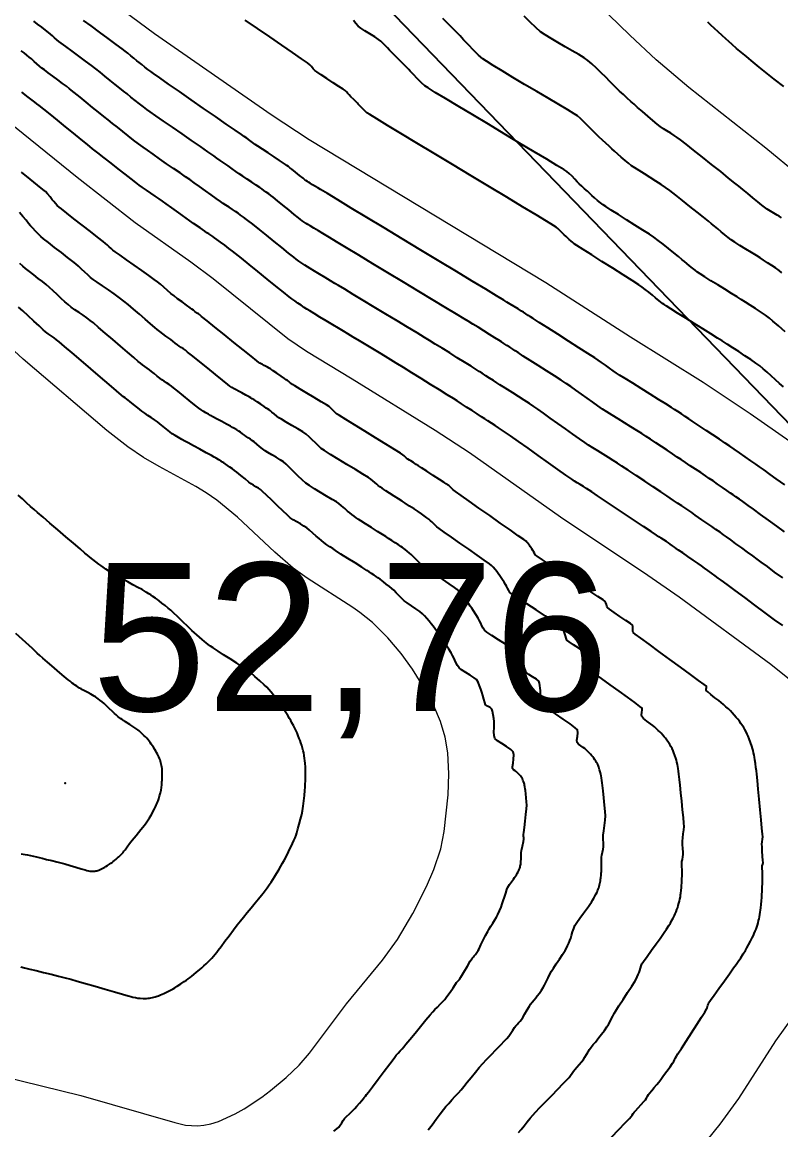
# Model space of a CAD drawing. Extents: x 27 to 849, y 0 to 853.
# Drawn here: x 626.1 to 716.7, y 395 to 527.4 of the extents above; entities that cross this region are included whole.
import ezdxf
from ezdxf.enums import TextEntityAlignment as Align

# ---------------------------------------------------------------- set-up
doc = ezdxf.new("R2010")
doc.units = 0
doc.header["$LTSCALE"] = 2
for name, color, linetype in [('Curva 1 m', 5, 'Continuous'), ('Curva Mestra', 1, 'Continuous'), ('REL_Ponto_Cotado_Altimetrico_P', 7, 'Continuous'), ('TXT - TEXTO 01', 142, 'Continuous')]:
    doc.layers.add(name, color=color, linetype=linetype)
doc.styles.add('ARIAL', font='arial.ttf')

msp = doc.modelspace()

# ---------------------------------------------------------------- linework, layer by layer
at = {"extrusion": (-0.049704, 0.050571, 0.997483), "elevation": -45.88}
msp.add_lwpolyline([(-371.68, 250.55), (-374.36, -58.63), (-849.75, -54.52), (-847.07, 254.67)], close=True, dxfattribs=at)
at = {"layer": 'Curva 1 m', "linetype": 'Continuous', "lineweight": -3}
for points, elevation in [([(717.17, 466.47), (716.23, 467.15), (715.24, 467.87), (714.29, 468.56), (713.46, 469.16), (712.84, 469.61), (712.51, 469.84), (712.17, 470.08), (711.77, 470.36), (711.36, 470.64), (711.02, 470.88), (710.72, 471.09), (710.28, 471.4), (709.74, 471.78), (709.17, 472.18), (708.63, 472.55), (708.18, 472.86), (707.73, 473.16), (707.17, 473.54), (706.55, 473.95), (705.91, 474.37), (705.32, 474.76), (704.81, 475.1), (704.35, 475.4), (703.78, 475.79), (703.14, 476.22), (702.46, 476.67), (701.79, 477.12), (701.17, 477.53), (700.63, 477.88), (700.13, 478.2), (699.51, 478.59), (698.8, 479.03), (698.05, 479.49), (697.29, 479.96), (696.57, 480.4), (695.94, 480.8), (695.42, 481.14), (694.87, 481.52), (694.25, 481.95), (693.58, 482.43), (692.9, 482.92), (692.24, 483.39), (691.62, 483.83), (691.07, 484.21), (690.48, 484.59), (689.68, 485.11), (688.74, 485.71), (687.75, 486.34), (686.79, 486.95), (685.96, 487.48), (685.33, 487.88), (684.99, 488.1), (684.69, 488.29), (684.34, 488.52), (683.98, 488.75), (683.64, 488.98), (683.34, 489.17), (683.04, 489.36), (682.55, 489.67), (681.93, 490.05), (681.24, 490.48), (680.55, 490.91), (679.91, 491.3), (679.38, 491.63), (678.89, 491.92), (677.98, 492.47), (676.72, 493.23), (675.19, 494.16), (673.48, 495.19), (671.65, 496.3), (669.79, 497.42), (667.98, 498.51), (666.3, 499.53), (664.82, 500.42), (663.63, 501.14), (662.8, 501.64), (662.42, 501.87), (661.99, 502.13), (661.47, 502.44), (660.94, 502.76), (660.5, 503.02), (660.23, 503.19), (660.03, 503.32), (659.78, 503.49), (659.55, 503.65), (659.34, 503.8), (659.09, 504), (658.59, 504.4), (657.93, 504.93), (657.23, 505.49), (656.57, 506.03), (656.06, 506.44), (655.78, 506.66), (655.54, 506.84), (655.25, 507.06), (654.96, 507.27), (654.71, 507.45), (654.46, 507.62), (654.04, 507.9), (653.52, 508.24), (652.96, 508.61), (652.44, 508.96), (652.01, 509.25), (651.61, 509.52), (651.16, 509.85), (650.68, 510.19), (650.2, 510.53), (649.75, 510.86), (649.35, 511.14), (648.97, 511.41), (648.28, 511.88), (647.37, 512.51), (646.31, 513.24), (645.18, 514.02), (644.05, 514.81), (642.98, 515.54), (642.07, 516.18), (641.38, 516.67), (640.98, 516.95), (640.56, 517.27), (640.08, 517.63), (639.58, 518.03), (639.08, 518.42), (638.61, 518.8), (638.2, 519.12), (637.76, 519.48), (637.21, 519.92), (636.6, 520.42), (635.97, 520.93), (635.38, 521.41), (634.87, 521.81), (634.36, 522.2), (633.66, 522.72), (632.85, 523.32), (632.04, 523.91), (631.31, 524.45), (630.75, 524.86), (630.47, 525.07), (630.23, 525.27), (629.96, 525.51), (629.69, 525.74), (629.46, 525.94), (629.23, 526.12), (628.86, 526.41), (628.41, 526.77), (627.93, 527.15), (627.47, 527.51)], 42), ([(717.2, 472.08), (716.18, 472.82), (715.46, 473.34), (715.15, 473.56), (714.92, 473.73), (714.64, 473.92), (714.41, 474.08), (714.19, 474.23), (713.75, 474.54), (713.15, 474.96), (712.48, 475.43), (711.78, 475.92), (711.14, 476.36), (710.63, 476.72), (710.09, 477.08), (709.39, 477.55), (708.6, 478.07), (707.81, 478.59), (707.08, 479.07), (706.5, 479.46), (706.13, 479.71), (705.75, 479.96), (705.31, 480.25), (704.85, 480.56), (704.42, 480.85), (704.04, 481.1), (703.67, 481.33), (703, 481.75), (702.12, 482.3), (701.1, 482.93), (700.04, 483.59), (699.03, 484.22), (698.14, 484.78), (697.46, 485.2), (697.09, 485.44), (696.69, 485.71), (696.24, 486.04), (695.76, 486.38), (695.31, 486.7), (694.91, 486.98), (694.49, 487.25), (693.68, 487.77), (692.6, 488.47), (691.36, 489.26), (690.08, 490.07), (688.87, 490.84), (687.85, 491.5), (687.12, 491.96), (686.81, 492.16), (686.54, 492.33), (686.25, 492.53), (685.98, 492.7), (685.74, 492.85), (685.34, 493.1), (684.86, 493.4), (684.39, 493.69), (684, 493.93), (683.62, 494.16), (682.76, 494.68), (681.47, 495.46), (679.85, 496.43), (677.97, 497.57), (675.9, 498.82), (673.72, 500.14), (671.5, 501.48), (669.32, 502.79), (667.26, 504.04), (665.4, 505.16), (663.8, 506.13), (662.55, 506.88), (661.72, 507.38), (661.39, 507.58), (661.11, 507.75), (660.78, 507.95), (660.48, 508.13), (660.3, 508.24), (660.16, 508.34), (659.99, 508.45), (659.85, 508.55), (659.64, 508.72), (659.22, 509.06), (658.73, 509.45), (658.3, 509.8), (658.07, 509.98), (657.91, 510.11), (657.71, 510.25), (657.54, 510.37), (657.31, 510.53), (656.82, 510.85), (656.17, 511.28), (655.46, 511.76), (654.78, 512.21), (654.24, 512.57), (653.93, 512.77), (653.62, 512.99), (653.27, 513.24), (652.91, 513.5), (652.6, 513.72), (652.27, 513.95), (651.53, 514.46), (650.47, 515.2), (649.19, 516.09), (647.76, 517.07), (646.29, 518.09), (644.87, 519.08), (643.58, 519.98), (642.52, 520.71), (641.77, 521.23), (641.44, 521.47), (641.11, 521.72), (640.74, 522.01), (640.37, 522.3), (640.05, 522.56), (639.78, 522.77), (639.43, 523.05), (639.06, 523.36), (638.7, 523.65), (638.38, 523.9), (638.01, 524.18), (637.3, 524.71), (636.36, 525.4), (635.33, 526.16), (634.31, 526.92), (633.42, 527.57)], 41), ([(717.03, 483.78), (716.57, 484.19), (716.08, 484.64), (715.58, 485.1), (715.09, 485.54), (714.63, 485.95), (714.21, 486.29), (713.74, 486.64), (713.14, 487.05), (712.44, 487.51), (711.71, 488), (710.98, 488.47), (710.3, 488.9), (709.71, 489.28), (709.16, 489.63), (708.37, 490.12), (707.42, 490.72), (706.39, 491.36), (705.36, 492), (704.4, 492.6), (703.59, 493.1), (703.02, 493.46), (702.77, 493.62), (702.58, 493.76), (702.38, 493.93), (702.17, 494.11), (701.99, 494.25), (701.77, 494.44), (701.4, 494.73), (700.96, 495.09), (700.52, 495.43), (700.16, 495.71), (699.75, 495.97), (698.96, 496.49), (697.88, 497.18), (696.64, 497.96), (695.36, 498.78), (694.14, 499.56), (693.11, 500.21), (692.37, 500.68), (692.05, 500.89), (691.86, 501.04), (691.64, 501.23), (691.43, 501.42), (691.27, 501.56), (691.07, 501.74), (690.84, 501.96), (690.64, 502.14), (690.48, 502.3), (690.28, 502.5), (690.08, 502.71), (689.89, 502.87), (689.57, 503.08), (688.74, 503.58), (687.48, 504.34), (685.87, 505.31), (683.99, 506.44), (681.92, 507.69), (679.73, 509.01), (677.49, 510.35), (675.3, 511.68), (673.22, 512.93), (671.33, 514.06), (669.72, 515.04), (668.45, 515.81), (667.62, 516.32), (667.28, 516.53), (667.01, 516.78), (666.7, 517.1), (666.44, 517.38), (666.31, 517.51), (666.24, 517.59), (666.16, 517.68), (666.01, 517.82), (665.69, 518.13), (665.36, 518.46), (665.16, 518.67), (665, 518.84), (664.82, 519.04), (664.66, 519.2), (664.42, 519.36), (663.91, 519.7), (663.23, 520.14), (662.5, 520.62), (661.82, 521.07), (661.3, 521.42), (661.05, 521.59), (660.86, 521.81), (660.65, 522.07), (660.46, 522.29), (660.17, 522.5), (659.44, 523), (658.39, 523.73), (657.1, 524.62), (655.66, 525.61), (654.18, 526.63), (652.73, 527.63)], 39), ([(717.25, 490.35), (716.44, 491.08), (715.78, 491.65), (715.36, 492), (714.88, 492.35), (714.31, 492.74), (713.69, 493.15), (713.07, 493.55), (712.49, 493.92), (711.99, 494.24), (711.52, 494.54), (710.85, 494.95), (710.05, 495.45), (709.2, 495.97), (708.38, 496.48), (707.64, 496.94), (707.09, 497.29), (706.78, 497.5), (706.49, 497.72), (706.16, 497.98), (705.83, 498.26), (705.51, 498.54), (705.23, 498.77), (704.95, 498.99), (704.49, 499.36), (703.93, 499.82), (703.3, 500.33), (702.66, 500.83), (702.06, 501.3), (701.56, 501.67), (701.02, 502.03), (700.24, 502.53), (699.3, 503.13), (698.3, 503.76), (697.33, 504.37), (696.47, 504.91), (695.82, 505.33), (695.48, 505.56), (695.18, 505.79), (694.83, 506.08), (694.48, 506.39), (694.16, 506.67), (693.91, 506.89), (693.62, 507.16), (693.28, 507.47), (692.94, 507.79), (692.65, 508.06), (692.41, 508.3), (692.11, 508.61), (691.78, 508.95), (691.45, 509.27), (691.15, 509.52), (690.79, 509.75), (689.96, 510.26), (688.75, 510.99), (687.24, 511.89), (685.52, 512.93), (683.67, 514.03), (681.78, 515.17), (679.92, 516.28), (678.19, 517.32), (676.67, 518.24), (675.44, 518.98), (674.59, 519.51), (674.2, 519.76), (673.78, 520.13), (673.29, 520.62), (672.82, 521.13), (672.44, 521.53), (672.27, 521.73), (672.16, 521.83), (672.05, 521.95), (671.95, 522.05), (671.73, 522.27), (671.28, 522.71), (670.74, 523.25), (670.25, 523.74), (669.95, 524.04), (669.72, 524.29), (669.46, 524.58), (669.19, 524.86), (668.95, 525.09), (668.67, 525.29), (668.2, 525.6), (667.62, 525.97), (667.04, 526.34), (666.55, 526.67), (666.24, 526.89), (665.96, 527.2), (665.65, 527.58)], 38), ([(716.85, 497.42), (716.51, 497.71), (716.11, 498), (715.64, 498.31), (715.15, 498.63), (714.67, 498.94), (714.26, 499.2), (713.83, 499.47), (713.23, 499.84), (712.54, 500.26), (711.84, 500.69), (711.22, 501.08), (710.78, 501.37), (710.43, 501.64), (710.03, 501.96), (709.61, 502.31), (709.2, 502.66), (708.8, 502.99), (708.46, 503.28), (708.09, 503.58), (707.48, 504.06), (706.72, 504.68), (705.87, 505.36), (704.99, 506.06), (704.17, 506.71), (703.47, 507.25), (702.96, 507.63), (702.44, 507.98), (701.81, 508.38), (701.13, 508.81), (700.45, 509.23), (699.81, 509.63), (699.28, 509.96), (698.9, 510.22), (698.54, 510.51), (698.11, 510.86), (697.67, 511.24), (697.24, 511.61), (696.86, 511.95), (696.55, 512.23), (696.21, 512.54), (695.81, 512.9), (695.4, 513.29), (695, 513.65), (694.67, 513.97), (694.37, 514.26), (694.01, 514.64), (693.6, 515.06), (693.18, 515.48), (692.78, 515.86), (692.42, 516.17), (692.02, 516.43), (691.26, 516.89), (690.21, 517.52), (688.94, 518.27), (687.56, 519.09), (686.12, 519.94), (684.72, 520.77), (683.44, 521.54), (682.36, 522.19), (681.55, 522.7), (681.11, 523), (680.61, 523.44), (680.01, 524.03), (679.39, 524.67), (678.83, 525.27), (678.42, 525.73), (678.22, 525.94), (678.06, 526.1), (677.89, 526.27), (677.74, 526.43), (677.5, 526.67), (676.99, 527.17), (676.34, 527.82)], 37), ([(716.79, 504), (716.53, 504.17), (716.27, 504.32), (715.91, 504.54), (715.51, 504.79), (715.11, 505.03), (714.79, 505.25), (714.47, 505.5), (713.98, 505.9), (713.39, 506.39), (712.77, 506.9), (712.18, 507.39), (711.69, 507.79), (711.24, 508.15), (710.49, 508.75), (709.54, 509.51), (708.46, 510.36), (707.36, 511.24), (706.31, 512.07), (705.4, 512.79), (704.72, 513.32), (704.36, 513.59), (703.99, 513.83), (703.57, 514.1), (703.11, 514.37), (702.69, 514.64), (702.33, 514.89), (701.97, 515.18), (701.44, 515.61), (700.82, 516.14), (700.19, 516.68), (699.62, 517.18), (699.19, 517.56), (698.81, 517.9), (698.38, 518.29), (697.93, 518.72), (697.47, 519.14), (697.05, 519.54), (696.68, 519.89), (696.29, 520.28), (695.8, 520.78), (695.26, 521.33), (694.7, 521.89), (694.16, 522.41), (693.68, 522.81), (693.23, 523.12), (692.59, 523.51), (691.81, 523.95), (690.95, 524.44), (690.09, 524.93), (689.27, 525.41), (688.56, 525.85), (688.03, 526.23), (687.46, 526.72), (686.79, 527.37), (686.08, 528.1)], 36), ([(717.07, 519.67), (715.94, 520.57), (714.93, 521.37), (714.13, 522), (713.66, 522.38), (713.18, 522.78), (712.62, 523.25), (712.03, 523.75), (711.45, 524.24), (710.93, 524.69), (710.52, 525.05), (710.14, 525.39), (709.71, 525.78), (709.26, 526.21), (708.8, 526.63), (708.38, 527.03), (708.01, 527.38)], 34), ([(716.95, 460.96), (715.99, 461.66), (715.12, 462.31), (714.39, 462.84), (713.9, 463.2), (713.37, 463.59), (712.74, 464.05), (712.05, 464.55), (711.37, 465.04), (710.74, 465.5), (710.23, 465.87), (709.87, 466.12), (709.46, 466.41), (708.97, 466.75), (708.47, 467.1), (708, 467.42), (707.63, 467.68), (707.29, 467.92), (706.89, 468.19), (706.48, 468.48), (706.08, 468.76), (705.74, 469), (705.37, 469.25), (704.9, 469.56), (704.39, 469.89), (703.91, 470.22), (703.49, 470.49), (703.09, 470.76), (702.39, 471.23), (701.49, 471.83), (700.48, 472.51), (699.45, 473.19), (698.5, 473.82), (697.73, 474.33), (697.22, 474.67), (696.71, 474.99), (696.12, 475.36), (695.48, 475.75), (694.85, 476.14), (694.26, 476.51), (693.75, 476.84), (693.32, 477.13), (692.68, 477.58), (691.89, 478.14), (691, 478.77), (690.08, 479.43), (689.18, 480.06), (688.37, 480.64), (687.69, 481.11), (687.22, 481.44), (686.69, 481.79), (686.07, 482.19), (685.39, 482.63), (684.7, 483.06), (684.07, 483.46), (683.54, 483.79), (683.17, 484.03), (682.8, 484.27), (682.38, 484.55), (681.93, 484.84), (681.48, 485.13), (681.06, 485.41), (680.7, 485.64), (680.31, 485.88), (679.71, 486.26), (678.94, 486.74), (678.07, 487.28), (677.16, 487.84), (676.26, 488.4), (675.43, 488.91), (674.75, 489.33), (674.15, 489.69), (673.26, 490.23), (672.14, 490.91), (670.87, 491.67), (669.52, 492.49), (668.15, 493.32), (666.83, 494.11), (665.63, 494.84), (664.62, 495.45), (663.87, 495.9), (663.45, 496.15), (662.92, 496.47), (662.29, 496.85), (661.62, 497.25), (660.99, 497.63), (660.48, 497.94), (660.17, 498.13), (659.86, 498.34), (659.49, 498.58), (659.14, 498.83), (658.83, 499.05), (658.52, 499.29), (657.91, 499.78), (657.1, 500.43), (656.19, 501.17), (655.28, 501.9), (654.46, 502.57), (653.83, 503.07), (653.49, 503.34), (653.21, 503.56), (652.87, 503.81), (652.52, 504.07), (652.18, 504.32), (651.89, 504.53), (651.58, 504.74), (651.2, 504.99), (650.8, 505.25), (650.41, 505.5), (650.08, 505.72), (649.77, 505.95), (649.27, 506.3), (648.65, 506.74), (647.97, 507.23), (647.27, 507.72), (646.63, 508.18), (646.1, 508.56), (645.6, 508.9), (644.94, 509.36), (644.16, 509.89), (643.33, 510.46), (642.5, 511.04), (641.72, 511.58), (641.04, 512.06), (640.52, 512.43), (639.99, 512.83), (639.39, 513.29), (638.75, 513.79), (638.1, 514.3), (637.46, 514.81), (636.87, 515.28), (636.35, 515.69), (635.85, 516.09), (635.22, 516.6), (634.49, 517.19), (633.73, 517.81), (632.99, 518.41), (632.31, 518.96), (631.75, 519.41), (631.36, 519.72), (630.91, 520.06), (630.35, 520.47), (629.76, 520.9), (629.2, 521.31), (628.73, 521.66), (628.43, 521.89), (628.15, 522.12), (627.83, 522.4), (627.5, 522.69), (627.19, 522.97), (626.91, 523.2), (626.63, 523.43), (626.3, 523.69), (625.95, 523.96)], 43), ([(716.95, 455.27), (715.99, 455.97), (714.86, 456.81), (713.64, 457.71), (712.41, 458.61), (711.28, 459.45), (710.31, 460.16), (709.61, 460.68), (709.25, 460.94), (708.88, 461.21), (708.46, 461.52), (708.02, 461.84), (707.6, 462.14), (707.23, 462.4), (706.84, 462.68), (706.27, 463.07), (705.63, 463.52), (705.01, 463.95), (704.51, 464.29), (704.24, 464.48), (704.02, 464.63), (703.77, 464.81), (703.52, 464.98), (703.3, 465.14), (703.06, 465.3), (702.75, 465.5), (702.44, 465.71), (702.17, 465.88), (701.88, 466.08), (701.23, 466.51), (700.32, 467.12), (699.23, 467.84), (698.05, 468.63), (696.87, 469.42), (695.77, 470.15), (694.83, 470.78), (694.15, 471.23), (693.82, 471.45), (693.5, 471.65), (693.14, 471.87), (692.75, 472.11), (692.39, 472.33), (692.08, 472.54), (691.74, 472.77), (691.05, 473.26), (690.1, 473.93), (688.97, 474.72), (687.75, 475.58), (686.54, 476.45), (685.4, 477.25), (684.44, 477.93), (683.73, 478.42), (683.37, 478.67), (683.01, 478.91), (682.58, 479.18), (682.14, 479.47), (681.71, 479.74), (681.35, 479.97), (680.98, 480.21), (680.45, 480.55), (679.83, 480.96), (679.18, 481.38), (678.57, 481.78), (678.05, 482.11), (677.6, 482.4), (676.87, 482.85), (675.94, 483.43), (674.88, 484.09), (673.76, 484.78), (672.65, 485.47), (671.63, 486.1), (670.76, 486.63), (670.12, 487.02), (669.5, 487.41), (668.77, 487.85), (667.98, 488.32), (667.17, 488.81), (666.38, 489.29), (665.64, 489.74), (664.99, 490.13), (664.47, 490.44), (663.89, 490.79), (663.18, 491.21), (662.42, 491.67), (661.66, 492.13), (660.98, 492.54), (660.44, 492.87), (660.1, 493.08), (659.78, 493.29), (659.4, 493.54), (659.01, 493.81), (658.64, 494.07), (658.32, 494.3), (657.98, 494.57), (657.3, 495.11), (656.4, 495.84), (655.35, 496.68), (654.25, 497.57), (653.2, 498.42), (652.28, 499.16), (651.58, 499.72), (651.2, 500.02), (650.79, 500.33), (650.28, 500.71), (649.76, 501.1), (649.32, 501.41), (649.06, 501.6), (648.85, 501.74), (648.61, 501.9), (648.37, 502.06), (648.16, 502.2), (647.89, 502.39), (647.33, 502.79), (646.57, 503.33), (645.69, 503.95), (644.79, 504.59), (643.96, 505.19), (643.28, 505.67), (642.85, 505.97), (642.44, 506.26), (641.96, 506.59), (641.45, 506.94), (640.94, 507.29), (640.47, 507.62), (640.06, 507.91), (639.67, 508.21), (639.09, 508.65), (638.37, 509.21), (637.56, 509.85), (636.71, 510.51), (635.89, 511.16), (635.13, 511.75), (634.5, 512.25), (633.9, 512.74), (633.12, 513.37), (632.21, 514.1), (631.25, 514.88), (630.3, 515.65), (629.42, 516.36), (628.68, 516.96), (628.13, 517.4), (627.85, 517.63), (627.59, 517.82), (627.28, 518.05), (626.95, 518.28), (626.65, 518.51), (626.38, 518.71), (626.05, 519)], 44), ([(696.48, 394.14), (697.36, 395.05), (698.11, 395.83), (698.63, 396.38), (698.85, 396.61), (698.97, 396.76), (699.09, 396.95), (699.21, 397.11), (699.38, 397.3), (699.69, 397.65), (700.05, 398.05), (700.37, 398.4), (700.54, 398.61), (700.66, 398.8), (700.79, 399.03), (700.91, 399.22), (701.05, 399.4), (701.3, 399.7), (701.6, 400.06), (701.9, 400.42), (702.14, 400.71), (702.37, 401.03), (702.72, 401.5), (703.11, 402.04), (703.49, 402.56), (703.78, 402.97), (703.93, 403.18), (704.04, 403.38), (704.15, 403.62), (704.26, 403.83), (704.44, 404.11), (704.85, 404.75), (705.41, 405.62), (706.05, 406.61), (706.68, 407.59), (707.24, 408.46), (707.64, 409.08), (707.8, 409.34), (707.86, 409.46), (707.92, 409.61), (707.97, 409.74), (708.02, 409.89), (708.08, 410.08), (708.14, 410.24), (708.32, 410.5), (708.75, 411.1), (709.33, 411.91), (709.98, 412.81), (710.59, 413.66), (711.09, 414.36), (711.38, 414.77), (711.63, 415.14), (711.93, 415.58), (712.23, 416.04), (712.49, 416.45), (712.68, 416.75), (712.88, 417.11), (713.11, 417.54), (713.32, 417.95), (713.46, 418.24), (713.56, 418.47), (713.66, 418.74), (713.77, 419.01), (713.85, 419.24), (713.92, 419.47), (714, 419.74), (714.07, 420.01), (714.13, 420.24), (714.17, 420.47), (714.22, 420.74), (714.27, 421.01), (714.31, 421.25), (714.34, 421.54), (714.38, 421.95), (714.42, 422.39), (714.45, 422.76), (714.47, 423.08), (714.49, 423.52), (714.51, 424), (714.53, 424.45), (714.54, 424.81), (714.53, 425.26), (714.52, 425.81), (714.51, 426.3), (714.51, 426.56), (714.56, 426.76), (714.6, 426.97), (714.58, 427.21), (714.55, 427.71), (714.51, 428.3), (714.48, 428.83), (714.47, 429.13), (714.49, 429.41), (714.54, 429.73), (714.56, 430.01), (714.54, 430.33), (714.47, 431.05), (714.38, 432.06), (714.26, 433.25), (714.14, 434.51), (714.03, 435.71), (713.92, 436.76), (713.85, 437.52), (713.81, 437.9), (713.76, 438.31), (713.69, 438.79), (713.63, 439.24), (713.58, 439.55), (713.53, 439.79), (713.47, 440.06), (713.41, 440.33), (713.35, 440.56), (713.25, 440.87), (713.1, 441.31), (712.94, 441.75), (712.82, 442.07), (712.71, 442.3), (712.57, 442.57), (712.43, 442.84), (712.3, 443.07), (712.15, 443.3), (711.96, 443.57), (711.77, 443.84), (711.6, 444.07), (711.41, 444.3), (711.17, 444.57), (710.91, 444.84), (710.7, 445.07), (710.46, 445.3), (710.17, 445.57), (709.87, 445.84), (709.61, 446.07), (709.32, 446.3), (708.86, 446.65), (708.38, 447.03), (707.99, 447.34), (707.81, 447.51), (707.81, 447.66), (707.84, 447.85), (707.83, 448.01), (707.58, 448.21), (706.91, 448.71), (705.93, 449.43), (704.75, 450.29), (703.46, 451.23), (702.17, 452.17), (700.99, 453.04), (700.01, 453.76), (699.34, 454.26), (699.09, 454.46), (699.06, 454.61), (699.06, 454.81), (699.06, 454.96), (699.04, 455.16), (699, 455.33), (698.76, 455.51), (698.21, 455.89), (697.5, 456.37), (696.8, 456.85), (696.24, 457.23), (696.01, 457.41), (695.94, 457.59), (695.89, 457.78), (695.83, 457.98), (695.74, 458.16), (695.49, 458.33), (694.85, 458.76), (693.92, 459.38), (692.79, 460.13), (691.56, 460.94), (690.33, 461.75), (689.2, 462.5), (688.27, 463.12), (687.63, 463.55), (687.38, 463.72), (687.28, 463.91), (687.18, 464.1), (687.09, 464.25), (686.97, 464.45), (686.87, 464.6), (686.79, 464.72), (686.69, 464.86), (686.6, 464.97), (686.5, 465.1), (686.39, 465.23), (686.29, 465.35), (686.02, 465.54), (685.35, 466.01), (684.38, 466.7), (683.21, 467.52), (681.94, 468.42), (680.66, 469.31), (679.49, 470.14), (678.52, 470.82), (677.85, 471.29), (677.58, 471.49), (677.45, 471.61), (677.31, 471.75), (677.2, 471.85), (677.04, 471.99), (676.91, 472.09), (676.82, 472.15), (676.74, 472.21), (676.51, 472.36), (675.94, 472.73), (675.19, 473.22), (674.42, 473.72), (673.79, 474.13), (673.45, 474.35), (673.16, 474.53), (672.82, 474.75), (672.52, 474.94), (672.35, 475.05), (672.18, 475.17), (672.02, 475.29), (671.89, 475.4), (671.73, 475.55), (671.58, 475.67), (671.28, 475.86), (670.56, 476.3), (669.53, 476.94), (668.31, 477.69), (667.02, 478.48), (665.79, 479.24), (664.74, 479.89), (663.99, 480.37), (663.65, 480.58), (663.44, 480.77), (663.21, 481), (662.97, 481.24), (662.76, 481.43), (662.45, 481.63), (661.81, 482.02), (660.98, 482.52), (660.09, 483.05), (659.28, 483.53), (658.67, 483.9), (658.39, 484.06), (658.22, 484.2), (658.02, 484.37), (657.89, 484.47), (657.77, 484.56), (657.64, 484.64), (657.44, 484.78), (657.01, 485.08), (656.5, 485.43), (656.07, 485.72), (655.86, 485.86), (655.74, 485.94), (655.61, 486.01), (655.38, 486.14), (655, 486.35), (654.74, 486.49), (654.62, 486.56), (654.48, 486.63), (654.36, 486.71), (654.1, 486.92), (653.44, 487.45), (652.5, 488.2), (651.39, 489.1), (650.22, 490.04), (649.11, 490.93), (648.17, 491.68), (647.51, 492.22), (647.25, 492.43), (647.13, 492.51), (646.99, 492.6), (646.87, 492.68), (646.73, 492.79), (646.54, 492.94), (646.37, 493.07), (646.15, 493.24), (645.72, 493.55), (645.18, 493.94), (644.65, 494.33), (644.23, 494.66), (643.86, 494.96), (643.45, 495.32), (643.01, 495.7), (642.59, 496.06), (642.23, 496.36), (641.85, 496.64), (641.2, 497.11), (640.37, 497.69), (639.46, 498.34), (638.56, 498.97), (637.77, 499.52), (637.19, 499.94), (636.92, 500.14), (636.71, 500.32), (636.48, 500.54), (636.25, 500.76), (636.04, 500.94), (635.74, 501.18), (635.1, 501.68), (634.23, 502.36), (633.24, 503.13), (632.26, 503.89), (631.4, 504.56), (630.77, 505.06), (630.49, 505.28), (630.28, 505.48), (630.06, 505.72), (629.86, 505.93), (629.68, 506.16), (629.41, 506.49), (629.12, 506.84), (628.86, 507.13), (628.56, 507.38), (627.92, 507.91), (627.03, 508.62), (626, 509.45)], 46), ([(685.38, 394.69), (685.69, 395.06), (686.05, 395.5), (686.42, 395.96), (686.78, 396.4), (687.1, 396.77), (687.41, 397.11), (687.95, 397.67), (688.62, 398.36), (689.36, 399.13), (690.09, 399.88), (690.73, 400.54), (691.2, 401.03), (691.42, 401.27), (691.59, 401.5), (691.78, 401.77), (691.97, 402.04), (692.14, 402.27), (692.35, 402.51), (692.63, 402.82), (692.91, 403.13), (693.14, 403.4), (693.32, 403.68), (693.51, 404.01), (693.7, 404.35), (693.87, 404.63), (694.07, 404.89), (694.32, 405.19), (694.58, 405.49), (694.79, 405.75), (695, 406.03), (695.31, 406.44), (695.64, 406.89), (695.94, 407.31), (696.14, 407.6), (696.3, 407.89), (696.47, 408.24), (696.64, 408.6), (696.8, 408.9), (697, 409.22), (697.39, 409.83), (697.89, 410.6), (698.42, 411.42), (698.91, 412.18), (699.28, 412.75), (699.45, 413.03), (699.57, 413.28), (699.7, 413.57), (699.8, 413.83), (699.87, 414.04), (699.95, 414.32), (700.03, 414.6), (700.13, 414.83), (700.33, 415.14), (700.75, 415.74), (701.29, 416.48), (701.84, 417.23), (702.3, 417.86), (702.56, 418.23), (702.8, 418.59), (703.08, 419.01), (703.35, 419.42), (703.53, 419.72), (703.68, 419.99), (703.85, 420.31), (704.01, 420.62), (704.12, 420.83), (704.22, 421.07), (704.32, 421.34), (704.41, 421.58), (704.48, 421.82), (704.56, 422.09), (704.62, 422.33), (704.67, 422.57), (704.72, 422.85), (704.75, 423.09), (704.78, 423.31), (704.81, 423.62), (704.84, 423.95), (704.86, 424.22), (704.88, 424.54), (704.9, 424.97), (704.92, 425.41), (704.93, 425.76), (704.92, 426.08), (704.91, 426.46), (704.9, 426.82), (704.91, 427.07), (704.96, 427.33), (705.03, 427.63), (705.07, 427.9), (705.06, 428.18), (705.02, 428.63), (704.99, 429.11), (704.97, 429.52), (705.01, 429.91), (705.07, 430.38), (705.13, 430.86), (705.16, 431.27), (705.14, 431.65), (705.08, 432.35), (704.99, 433.26), (704.89, 434.28), (704.79, 435.3), (704.7, 436.19), (704.63, 436.86), (704.6, 437.19), (704.56, 437.5), (704.51, 437.86), (704.46, 438.2), (704.42, 438.43), (704.37, 438.67), (704.31, 438.95), (704.25, 439.19), (704.18, 439.42), (704.07, 439.75), (703.95, 440.08), (703.85, 440.32), (703.74, 440.56), (703.6, 440.83), (703.46, 441.07), (703.31, 441.3), (703.11, 441.58), (702.94, 441.82), (702.79, 441.99), (702.61, 442.19), (702.43, 442.4), (702.26, 442.57), (702.09, 442.74), (701.87, 442.94), (701.64, 443.15), (701.45, 443.32), (701.16, 443.53), (700.73, 443.85), (700.32, 444.16), (700.1, 444.4), (700.08, 444.61), (700.12, 444.9), (700.16, 445.18), (700.14, 445.4), (699.89, 445.61), (699.28, 446.07), (698.42, 446.7), (697.4, 447.43), (696.33, 448.2), (695.31, 448.93), (694.44, 449.56), (693.83, 450.02), (693.58, 450.24), (693.53, 450.45), (693.52, 450.74), (693.53, 451.02), (693.53, 451.24), (693.51, 451.48), (693.47, 451.77), (693.4, 451.99), (693.14, 452.19), (692.6, 452.56), (691.97, 452.97), (691.43, 453.33), (691.16, 453.54), (691.06, 453.76), (691, 454.04), (690.93, 454.29), (690.85, 454.54), (690.74, 454.82), (690.62, 455.04), (690.32, 455.26), (689.6, 455.74), (688.61, 456.39), (687.49, 457.13), (686.36, 457.87), (685.37, 458.52), (684.66, 459), (684.35, 459.22), (684.21, 459.44), (684.08, 459.72), (683.96, 459.97), (683.83, 460.18), (683.66, 460.46), (683.47, 460.75), (683.33, 460.97), (683.16, 461.21), (682.97, 461.48), (682.79, 461.72), (682.6, 461.96), (682.37, 462.24), (682.16, 462.46), (681.9, 462.66), (681.29, 463.09), (680.43, 463.7), (679.43, 464.4), (678.38, 465.13), (677.38, 465.83), (676.52, 466.43), (675.91, 466.87), (675.63, 467.07), (675.45, 467.24), (675.23, 467.45), (675.03, 467.66), (674.88, 467.8), (674.68, 467.97), (674.45, 468.16), (674.29, 468.28), (674.12, 468.4), (673.95, 468.52), (673.78, 468.63), (673.4, 468.88), (672.9, 469.2), (672.36, 469.55), (671.86, 469.88), (671.48, 470.12), (671.05, 470.4), (670.51, 470.74), (669.97, 471.08), (669.53, 471.36), (669.29, 471.52), (669.08, 471.67), (668.83, 471.85), (668.62, 472.01), (668.45, 472.16), (668.21, 472.37), (667.97, 472.58), (667.75, 472.76), (667.45, 472.95), (666.79, 473.35), (665.9, 473.9), (664.88, 474.52), (663.85, 475.15), (662.92, 475.73), (662.2, 476.18), (661.81, 476.44), (661.47, 476.73), (661.11, 477.09), (660.73, 477.48), (660.36, 477.84), (660.03, 478.13), (659.62, 478.4), (659.01, 478.77), (658.3, 479.19), (657.61, 479.59), (657.05, 479.92), (656.75, 480.11), (656.49, 480.3), (656.19, 480.55), (655.92, 480.78), (655.75, 480.92), (655.59, 481.03), (655.41, 481.15), (655.25, 481.26), (655, 481.43), (654.58, 481.72), (654.16, 482.01), (653.91, 482.17), (653.76, 482.27), (653.58, 482.38), (653.41, 482.48), (653.2, 482.6), (652.8, 482.81), (652.33, 483.07), (651.91, 483.29), (651.66, 483.43), (651.42, 483.57), (651.15, 483.72), (650.91, 483.87), (650.64, 484.09), (650.03, 484.58), (649.19, 485.25), (648.25, 486.01), (647.3, 486.77), (646.47, 487.45), (645.85, 487.94), (645.58, 488.16), (645.34, 488.32), (645.06, 488.5), (644.83, 488.66), (644.63, 488.82), (644.35, 489.03), (644.07, 489.26), (643.83, 489.45), (643.6, 489.62), (643.26, 489.86), (642.89, 490.14), (642.52, 490.41), (642.22, 490.64), (641.92, 490.89), (641.42, 491.32), (640.79, 491.87), (640.09, 492.48), (639.39, 493.08), (638.74, 493.63), (638.22, 494.05), (637.7, 494.44), (637.07, 494.89), (636.38, 495.38), (635.69, 495.85), (635.06, 496.29), (634.56, 496.64), (634.24, 496.88), (633.91, 497.16), (633.55, 497.5), (633.17, 497.86), (632.81, 498.2), (632.49, 498.49), (632.12, 498.78), (631.51, 499.26), (630.76, 499.84), (629.96, 500.45), (629.22, 501.03), (628.64, 501.48), (628.32, 501.74), (628.02, 502.03), (627.68, 502.38), (627.35, 502.74), (627.07, 503.05), (626.85, 503.31), (626.54, 503.7), (626.17, 504.16), (625.78, 504.64)], 47), ([(674.6, 395), (675.05, 395.61), (675.55, 396.27), (676.03, 396.91), (676.44, 397.45), (676.72, 397.81), (677.04, 398.17), (677.42, 398.59), (677.82, 399.03), (678.21, 399.45), (678.54, 399.81), (678.84, 400.18), (679.25, 400.69), (679.73, 401.28), (680.23, 401.89), (680.7, 402.46), (681.11, 402.94), (681.55, 403.41), (682.11, 403.99), (682.71, 404.6), (683.27, 405.17), (683.72, 405.64), (684, 405.94), (684.21, 406.22), (684.46, 406.57), (684.71, 406.93), (684.92, 407.24), (685.07, 407.44), (685.22, 407.61), (685.4, 407.81), (685.58, 408.01), (685.73, 408.19), (685.89, 408.44), (686.14, 408.87), (686.43, 409.36), (686.68, 409.78), (686.83, 410.04), (687.02, 410.28), (687.25, 410.54), (687.45, 410.78), (687.62, 411.01), (687.88, 411.34), (688.14, 411.7), (688.34, 412.01), (688.5, 412.3), (688.7, 412.7), (688.92, 413.16), (689.14, 413.6), (689.34, 413.97), (689.56, 414.32), (689.89, 414.84), (690.27, 415.42), (690.64, 415.98), (690.94, 416.44), (691.11, 416.72), (691.24, 416.99), (691.38, 417.31), (691.52, 417.64), (691.63, 417.92), (691.73, 418.24), (691.85, 418.66), (691.98, 419.08), (692.12, 419.43), (692.34, 419.78), (692.72, 420.31), (693.14, 420.89), (693.52, 421.39), (693.74, 421.69), (693.9, 421.93), (694.09, 422.21), (694.26, 422.48), (694.39, 422.68), (694.52, 422.93), (694.67, 423.22), (694.77, 423.43), (694.84, 423.58), (694.91, 423.77), (694.97, 423.92), (695.02, 424.08), (695.07, 424.27), (695.11, 424.43), (695.14, 424.59), (695.17, 424.77), (695.2, 424.93), (695.22, 425.14), (695.25, 425.43), (695.27, 425.69), (695.29, 425.9), (695.3, 426.19), (695.31, 426.48), (695.31, 426.71), (695.31, 426.99), (695.3, 427.31), (695.3, 427.58), (695.35, 427.83), (695.43, 428.18), (695.5, 428.54), (695.55, 428.82), (695.54, 429.07), (695.52, 429.36), (695.49, 429.65), (695.48, 429.9), (695.51, 430.22), (695.58, 430.75), (695.66, 431.39), (695.73, 432.02), (695.76, 432.54), (695.73, 433.06), (695.67, 433.82), (695.58, 434.69), (695.49, 435.52), (695.42, 436.16), (695.38, 436.48), (695.35, 436.77), (695.3, 437.08), (695.27, 437.31), (695.24, 437.47), (695.19, 437.66), (695.15, 437.81), (695.08, 438.04), (694.98, 438.34), (694.89, 438.57), (694.81, 438.73), (694.72, 438.91), (694.63, 439.07), (694.52, 439.22), (694.4, 439.41), (694.28, 439.57), (694.14, 439.72), (693.98, 439.91), (693.83, 440.07), (693.66, 440.23), (693.46, 440.41), (693.29, 440.57), (693.1, 440.7), (692.82, 440.88), (692.55, 441.09), (692.38, 441.29), (692.37, 441.58), (692.43, 442.01), (692.49, 442.45), (692.45, 442.79), (692.17, 443.05), (691.54, 443.51), (690.71, 444.09), (689.82, 444.71), (688.99, 445.29), (688.36, 445.75), (688.07, 446.01), (687.99, 446.34), (687.98, 446.77), (688, 447.2), (688, 447.51), (687.97, 447.78), (687.95, 448.1), (687.89, 448.4), (687.8, 448.64), (687.53, 448.87), (687.07, 449.15), (686.6, 449.44), (686.31, 449.67), (686.2, 449.91), (686.12, 450.22), (686.04, 450.53), (685.97, 450.8), (685.88, 451.06), (685.77, 451.38), (685.64, 451.69), (685.5, 451.92), (685.22, 452.14), (684.62, 452.54), (683.84, 453.04), (682.99, 453.58), (682.21, 454.09), (681.61, 454.49), (681.32, 454.71), (681.16, 454.94), (681.01, 455.25), (680.87, 455.57), (680.73, 455.83), (680.55, 456.15), (680.28, 456.58), (680.01, 457.01), (679.8, 457.33), (679.61, 457.6), (679.39, 457.9), (679.17, 458.2), (678.98, 458.46), (678.77, 458.72), (678.53, 459.03), (678.27, 459.33), (678.04, 459.58), (677.73, 459.82), (677.11, 460.26), (676.31, 460.81), (675.44, 461.41), (674.64, 461.97), (674.01, 462.41), (673.69, 462.65), (673.41, 462.91), (673.09, 463.23), (672.79, 463.53), (672.56, 463.75), (672.34, 463.94), (672.08, 464.15), (671.83, 464.35), (671.67, 464.47), (671.51, 464.59), (671.33, 464.71), (671.17, 464.82), (670.99, 464.94), (670.66, 465.16), (670.25, 465.42), (669.85, 465.68), (669.52, 465.9), (669.14, 466.14), (668.53, 466.52), (667.81, 466.98), (667.11, 467.43), (666.54, 467.79), (666.23, 467.99), (666, 468.15), (665.73, 468.35), (665.46, 468.54), (665.23, 468.72), (664.97, 468.94), (664.62, 469.26), (664.25, 469.58), (663.92, 469.85), (663.63, 470.04), (663.11, 470.35), (662.45, 470.74), (661.73, 471.17), (661.02, 471.6), (660.4, 471.99), (659.96, 472.3), (659.53, 472.67), (659.04, 473.13), (658.54, 473.63), (658.05, 474.12), (657.62, 474.54), (657.29, 474.83), (656.9, 475.09), (656.41, 475.38), (655.9, 475.67), (655.44, 475.94), (655.11, 476.15), (654.81, 476.37), (654.45, 476.66), (654.1, 476.96), (653.8, 477.21), (653.61, 477.36), (653.37, 477.53), (653.1, 477.72), (652.86, 477.88), (652.66, 478.01), (652.41, 478.19), (652.16, 478.36), (651.97, 478.49), (651.73, 478.64), (651.46, 478.8), (651.22, 478.95), (650.97, 479.08), (650.51, 479.33), (649.94, 479.64), (649.36, 479.95), (648.88, 480.22), (648.59, 480.37), (648.33, 480.52), (648.02, 480.69), (647.72, 480.87), (647.47, 481.03), (647.19, 481.24), (646.69, 481.65), (646.04, 482.17), (645.34, 482.74), (644.69, 483.27), (644.18, 483.68), (643.91, 483.89), (643.65, 484.07), (643.34, 484.27), (643.04, 484.47), (642.78, 484.65), (642.54, 484.83), (642.21, 485.09), (641.85, 485.38), (641.52, 485.64), (641.28, 485.83), (641.03, 486.01), (640.74, 486.22), (640.46, 486.43), (640.21, 486.62), (639.95, 486.84), (639.42, 487.29), (638.68, 487.93), (637.82, 488.67), (636.9, 489.46), (636.01, 490.22), (635.21, 490.9), (634.59, 491.43), (634.21, 491.74), (633.82, 492.03), (633.37, 492.34), (632.88, 492.68), (632.39, 493.01), (631.94, 493.33), (631.56, 493.63), (631.18, 493.95), (630.73, 494.36), (630.26, 494.81), (629.78, 495.26), (629.33, 495.68), (628.93, 496.03), (628.51, 496.37), (628.01, 496.76), (627.47, 497.17), (626.95, 497.56), (626.49, 497.92), (626.15, 498.2), (625.8, 498.54)], 48), ([(663.32, 394.84), (663.68, 395.14), (663.91, 395.35), (664.08, 395.57), (664.26, 395.85), (664.44, 396.13), (664.6, 396.36), (664.84, 396.61), (665.19, 396.94), (665.55, 397.28), (665.83, 397.56), (666.08, 397.84), (666.38, 398.19), (666.66, 398.5), (666.82, 398.7), (666.95, 398.86), (667.11, 399.05), (667.24, 399.22), (667.46, 399.51), (667.95, 400.17), (668.61, 401.05), (669.33, 402.01), (670, 402.9), (670.52, 403.59), (670.78, 403.93), (670.99, 404.17), (671.23, 404.44), (671.48, 404.7), (671.69, 404.94), (671.94, 405.23), (672.41, 405.81), (673.03, 406.56), (673.69, 407.38), (674.32, 408.14), (674.83, 408.76), (675.13, 409.1), (675.38, 409.38), (675.69, 409.69), (676.01, 410.01), (676.32, 410.32), (676.57, 410.6), (676.84, 410.96), (677.2, 411.46), (677.56, 411.98), (677.85, 412.4), (677.99, 412.61), (678.1, 412.73), (678.22, 412.86), (678.33, 412.98), (678.5, 413.27), (678.86, 413.86), (679.27, 414.56), (679.62, 415.16), (679.8, 415.44), (679.89, 415.56), (680, 415.7), (680.1, 415.82), (680.23, 415.98), (680.4, 416.22), (680.55, 416.43), (680.67, 416.66), (680.89, 417.1), (681.17, 417.66), (681.46, 418.23), (681.71, 418.72), (681.87, 419.03), (682.08, 419.35), (682.32, 419.72), (682.57, 420.09), (682.76, 420.41), (682.93, 420.76), (683.12, 421.19), (683.3, 421.63), (683.45, 422.01), (683.57, 422.36), (683.7, 422.81), (683.85, 423.3), (683.99, 423.73), (684.1, 424.02), (684.29, 424.32), (684.54, 424.66), (684.77, 424.96), (684.92, 425.15), (685.03, 425.32), (685.15, 425.5), (685.24, 425.65), (685.35, 425.85), (685.43, 426.02), (685.48, 426.14), (685.53, 426.27), (685.57, 426.39), (685.6, 426.52), (685.62, 426.64), (685.65, 426.77), (685.66, 426.94), (685.68, 427.15), (685.69, 427.3), (685.7, 427.5), (685.7, 427.66), (685.7, 427.8), (685.7, 427.96), (685.7, 428.1), (685.75, 428.38), (685.86, 428.91), (685.97, 429.45), (686.02, 429.75), (686.02, 429.92), (686, 430.12), (685.99, 430.29), (686.02, 430.56), (686.09, 431.15), (686.17, 431.9), (686.26, 432.69), (686.33, 433.37), (686.36, 433.8), (686.34, 434.2), (686.3, 434.69), (686.24, 435.18), (686.2, 435.58), (686.17, 435.77), (686.14, 436), (686.11, 436.19), (686.09, 436.31), (686.06, 436.44), (685.99, 436.62), (685.92, 436.81), (685.86, 436.94), (685.79, 437.07), (685.71, 437.19), (685.62, 437.32), (685.51, 437.44), (685.39, 437.57), (685.26, 437.69), (685.12, 437.82), (684.98, 437.91), (684.8, 438.04), (684.67, 438.18), (684.68, 438.39), (684.73, 438.81), (684.8, 439.32), (684.82, 439.82), (684.75, 440.18), (684.47, 440.47), (683.96, 440.8), (683.38, 441.16), (682.86, 441.5), (682.57, 441.79), (682.47, 442.12), (682.45, 442.56), (682.46, 443.03), (682.47, 443.47), (682.47, 443.79), (682.42, 444.17), (682.37, 444.62), (682.29, 445.03), (682.21, 445.29), (681.99, 445.47), (681.69, 445.63), (681.46, 445.81), (681.35, 446.06), (681.24, 446.48), (681.12, 446.93), (681.01, 447.31), (680.89, 447.66), (680.74, 448.08), (680.57, 448.49), (680.38, 448.81), (680.09, 449.04), (679.61, 449.34), (679.08, 449.66), (678.59, 449.96), (678.29, 450.2), (678.08, 450.51), (677.87, 450.92), (677.69, 451.34), (677.51, 451.7), (677.32, 452.02), (677.05, 452.45), (676.76, 452.93), (676.47, 453.37), (676.26, 453.7), (676.07, 453.97), (675.84, 454.29), (675.6, 454.62), (675.37, 454.93), (675.17, 455.2), (674.95, 455.47), (674.7, 455.79), (674.43, 456.13), (674.16, 456.44), (673.92, 456.69), (673.58, 456.95), (673.11, 457.28), (672.58, 457.64), (672.09, 457.97), (671.74, 458.23), (671.45, 458.49), (671.11, 458.82), (670.78, 459.17), (670.47, 459.48), (670.24, 459.7), (669.95, 459.95), (669.59, 460.23), (669.26, 460.49), (669.05, 460.66), (668.84, 460.81), (668.59, 460.98), (668.38, 461.13), (668.14, 461.29), (667.83, 461.49), (667.56, 461.67), (667.26, 461.85), (666.66, 462.24), (665.85, 462.75), (664.98, 463.3), (664.16, 463.82), (663.52, 464.23), (663.18, 464.46), (662.86, 464.68), (662.5, 464.93), (662.14, 465.2), (661.84, 465.43), (661.57, 465.66), (661.22, 465.97), (660.82, 466.33), (660.43, 466.66), (660.09, 466.93), (659.74, 467.16), (659.32, 467.41), (658.88, 467.67), (658.46, 467.92), (658.11, 468.16), (657.77, 468.46), (657.24, 468.96), (656.59, 469.58), (655.91, 470.24), (655.29, 470.84), (654.81, 471.3), (654.55, 471.53), (654.31, 471.69), (654.01, 471.86), (653.71, 472.03), (653.46, 472.19), (653.17, 472.41), (652.71, 472.79), (652.2, 473.21), (651.74, 473.59), (651.46, 473.81), (651.21, 473.99), (650.91, 474.2), (650.63, 474.38), (650.46, 474.5), (650.32, 474.6), (650.16, 474.71), (650.02, 474.8), (649.85, 474.91), (649.57, 475.08), (649.27, 475.26), (649.02, 475.41), (648.69, 475.59), (648.08, 475.92), (647.32, 476.34), (646.54, 476.75), (645.9, 477.1), (645.52, 477.31), (645.17, 477.51), (644.76, 477.74), (644.36, 477.98), (644.02, 478.19), (643.72, 478.42), (643.34, 478.73), (642.92, 479.07), (642.53, 479.39), (642.24, 479.62), (641.89, 479.86), (641.49, 480.13), (641.08, 480.39), (640.74, 480.63), (640.39, 480.89), (639.91, 481.27), (639.39, 481.68), (638.96, 482.03), (638.74, 482.2), (638.57, 482.33), (638.37, 482.47), (638.2, 482.6), (637.95, 482.81), (637.35, 483.33), (636.48, 484.07), (635.42, 484.97), (634.28, 485.95), (633.13, 486.94), (632.05, 487.85), (631.15, 488.62), (630.5, 489.17), (630.2, 489.43), (629.9, 489.65), (629.54, 489.9), (629.18, 490.14), (628.87, 490.37), (628.59, 490.62), (628.1, 491.07), (627.47, 491.65), (626.8, 492.28), (626.17, 492.86), (625.66, 493.32)], 49), ([(625.91, 414.48), (626.35, 414.38), (626.98, 414.22), (627.76, 414.04), (628.63, 413.82), (629.53, 413.6), (630.41, 413.38), (631.21, 413.18), (631.89, 413), (632.64, 412.79), (633.65, 412.51), (634.8, 412.18), (635.99, 411.83), (637.12, 411.51), (638.07, 411.23), (638.76, 411.03), (639.06, 410.94), (639.32, 410.88), (639.62, 410.81), (639.89, 410.76), (640.19, 410.73), (640.54, 410.71), (640.79, 410.71), (640.94, 410.72), (641.12, 410.73), (641.28, 410.75), (641.44, 410.78), (641.64, 410.82), (641.81, 410.86), (641.99, 410.91), (642.2, 410.97), (642.38, 411.03), (642.62, 411.14), (643.01, 411.31), (643.4, 411.49), (643.66, 411.62), (643.88, 411.73), (644.13, 411.87), (644.34, 412), (644.6, 412.17), (645.02, 412.44), (645.44, 412.72), (645.7, 412.9), (645.91, 413.05), (646.15, 413.23), (646.36, 413.38), (646.58, 413.56), (646.92, 413.84), (647.28, 414.14), (647.56, 414.38), (647.8, 414.59), (648.07, 414.86), (648.33, 415.12), (648.54, 415.33), (648.73, 415.53), (648.94, 415.78), (649.15, 416.02), (649.33, 416.24), (649.51, 416.48), (649.85, 416.93), (650.3, 417.54), (650.81, 418.21), (651.32, 418.9), (651.78, 419.51), (652.15, 419.99), (652.51, 420.44), (652.95, 420.97), (653.43, 421.55), (653.9, 422.12), (654.33, 422.63), (654.68, 423.05), (654.89, 423.31), (655.1, 423.6), (655.35, 423.93), (655.6, 424.28), (655.83, 424.62), (656.03, 424.91), (656.23, 425.23), (656.48, 425.64), (656.74, 426.08), (656.99, 426.51), (657.2, 426.87), (657.41, 427.26), (657.65, 427.73), (657.9, 428.22), (658.11, 428.65), (658.25, 428.95), (658.39, 429.24), (658.54, 429.58), (658.69, 429.92), (658.8, 430.22), (658.89, 430.51), (659.03, 430.97), (659.19, 431.54), (659.35, 432.13), (659.49, 432.69), (659.58, 433.14), (659.66, 433.67), (659.74, 434.32), (659.8, 434.98), (659.85, 435.55), (659.88, 435.94), (659.9, 436.3), (659.92, 436.73), (659.94, 437.16), (659.94, 437.53), (659.93, 437.91), (659.92, 438.37), (659.89, 438.8), (659.86, 439.13), (659.83, 439.4), (659.77, 439.73), (659.72, 440.05), (659.66, 440.32), (659.59, 440.6), (659.49, 440.92), (659.39, 441.24), (659.3, 441.52), (659.19, 441.79), (659.06, 442.11), (658.92, 442.44), (658.8, 442.71), (658.66, 442.99), (658.5, 443.31), (658.32, 443.63), (658.17, 443.91), (658.02, 444.16), (657.81, 444.51), (657.57, 444.89), (657.35, 445.24), (657.18, 445.5), (656.98, 445.78), (656.75, 446.11), (656.51, 446.43), (656.3, 446.7), (656.09, 446.97), (655.82, 447.3), (655.55, 447.62), (655.31, 447.89), (654.99, 448.2), (654.47, 448.67), (653.89, 449.18), (653.41, 449.61), (653.16, 449.83), (652.99, 449.95), (652.8, 450.09), (652.63, 450.2), (652.34, 450.39), (651.72, 450.78), (650.94, 451.28), (650.14, 451.79), (649.49, 452.2), (649.14, 452.43), (648.89, 452.6), (648.6, 452.81), (648.31, 453.02), (648.07, 453.2), (647.86, 453.38), (647.57, 453.62), (647.25, 453.9), (646.94, 454.17), (646.68, 454.4), (646.37, 454.69), (645.88, 455.16), (645.28, 455.73), (644.68, 456.3), (644.17, 456.79), (643.85, 457.09), (643.54, 457.34), (643.17, 457.65), (642.78, 457.96), (642.46, 458.22), (642.25, 458.38), (642, 458.56), (641.71, 458.76), (641.45, 458.93), (641.2, 459.08), (640.91, 459.26), (640.66, 459.41), (640.4, 459.56), (639.91, 459.82), (639.3, 460.15), (638.69, 460.48), (638.17, 460.76), (637.87, 460.93), (637.59, 461.09), (637.27, 461.27), (636.95, 461.46), (636.67, 461.63), (636.4, 461.81), (636.07, 462.02), (635.75, 462.24), (635.48, 462.43), (635.23, 462.61), (634.9, 462.87), (634.53, 463.16), (634.18, 463.45), (633.88, 463.69), (633.58, 463.94), (633, 464.43), (632.21, 465.1), (631.3, 465.88), (630.34, 466.7), (629.4, 467.5), (628.57, 468.21), (627.91, 468.78), (627.5, 469.13), (627.09, 469.5), (626.61, 469.94), (626.11, 470.4), (625.6, 470.87)], 51), ([(625.97, 428.01), (626.42, 427.92), (626.73, 427.86), (627.06, 427.79), (627.43, 427.71), (627.81, 427.62), (628.13, 427.54), (628.47, 427.46), (629, 427.33), (629.61, 427.18), (630.21, 427.03), (630.71, 426.9), (631.17, 426.78), (631.8, 426.6), (632.48, 426.4), (633.12, 426.22), (633.59, 426.08), (633.81, 426.02), (633.99, 425.97), (634.16, 425.94), (634.38, 425.92), (634.55, 425.91), (634.66, 425.92), (634.77, 425.93), (634.88, 425.95), (634.99, 425.98), (635.12, 426.01), (635.24, 426.06), (635.39, 426.12), (635.63, 426.23), (635.79, 426.31), (635.94, 426.39), (636.09, 426.47), (636.26, 426.58), (636.5, 426.75), (636.68, 426.86), (636.82, 426.96), (636.96, 427.07), (637.1, 427.18), (637.31, 427.35), (637.48, 427.5), (637.62, 427.63), (637.77, 427.78), (637.9, 427.91), (638.01, 428.03), (638.13, 428.17), (638.24, 428.3), (638.37, 428.47), (638.62, 428.81), (638.92, 429.22), (639.22, 429.62), (639.46, 429.92), (639.69, 430.2), (639.97, 430.54), (640.26, 430.89), (640.5, 431.18), (640.64, 431.36), (640.8, 431.57), (640.98, 431.82), (641.13, 432.05), (641.29, 432.3), (641.48, 432.61), (641.64, 432.89), (641.75, 433.11), (641.89, 433.37), (642.01, 433.62), (642.09, 433.79), (642.17, 433.96), (642.26, 434.16), (642.33, 434.34), (642.4, 434.56), (642.5, 434.91), (642.6, 435.29), (642.67, 435.6), (642.71, 435.9), (642.75, 436.25), (642.78, 436.59), (642.8, 436.81), (642.81, 437.03), (642.82, 437.28), (642.82, 437.5), (642.82, 437.73), (642.81, 437.99), (642.79, 438.19), (642.77, 438.35), (642.73, 438.54), (642.7, 438.7), (642.66, 438.87), (642.6, 439.05), (642.55, 439.22), (642.48, 439.38), (642.4, 439.57), (642.33, 439.73), (642.25, 439.9), (642.15, 440.09), (642.06, 440.25), (641.94, 440.46), (641.77, 440.73), (641.63, 440.94), (641.51, 441.11), (641.38, 441.29), (641.25, 441.46), (641.12, 441.62), (640.97, 441.81), (640.82, 441.97), (640.63, 442.15), (640.33, 442.42), (640.04, 442.68), (639.9, 442.81), (639.78, 442.89), (639.67, 442.97), (639.43, 443.12), (638.94, 443.43), (638.44, 443.75), (638.16, 443.93), (638.01, 444.03), (637.84, 444.15), (637.7, 444.26), (637.52, 444.41), (637.3, 444.61), (637.1, 444.78), (636.86, 445), (636.49, 445.36), (636.12, 445.71), (635.87, 445.94), (635.64, 446.14), (635.36, 446.36), (635.18, 446.5), (635.01, 446.62), (634.84, 446.74), (634.67, 446.84), (634.5, 446.95), (634.29, 447.06), (633.91, 447.26), (633.53, 447.47), (633.29, 447.6), (633.13, 447.69), (632.94, 447.8), (632.78, 447.9), (632.61, 448.01), (632.42, 448.13), (632.26, 448.25), (632.06, 448.4), (631.8, 448.61), (631.57, 448.79), (631.33, 449), (630.85, 449.4), (630.25, 449.91), (629.64, 450.44), (629.12, 450.88), (628.82, 451.14), (628.54, 451.39), (628.21, 451.69), (627.89, 451.99), (627.61, 452.25), (627.3, 452.53), (626.52, 453.24), (625.31, 454.34)], 52)]:
    msp.add_lwpolyline(points, dxfattribs=dict(at, elevation=elevation))
at = {"layer": 'Curva Mestra', "lineweight": 0}
for points, elevation in [([(717.79, 477.28), (713.07, 480.58), (707.44, 484.32), (698.76, 489.74), (688.63, 496.23), (660.36, 513.3), (655.85, 516.3), (641.9, 525.99), (634.55, 531.43)], 40), ([(718.8, 509.13), (714.93, 512.3), (705.75, 519.55), (701.83, 522.89), (698.69, 525.8), (694.94, 529.46)], 35), ([(717.78, 448.82), (715.52, 450.62), (704.59, 458.68), (700.85, 461.27), (690.41, 468.23), (679.53, 475.91), (675.41, 478.58), (665.5, 484.72), (660.04, 488.02), (657.81, 489.55), (648.91, 496.7), (646.24, 498.68), (639.6, 503.39), (632.66, 508.82), (624.34, 515.53), (621.82, 517.71), (615.57, 523.31), (612.44, 525.9), (609.34, 528.21)], 45), ([(623.69, 401.42), (633.07, 399.1), (644.32, 395.87), (645.61, 395.59), (647.02, 395.5), (647.79, 395.57), (648.63, 395.74), (649.53, 396.01), (651.53, 396.93), (652.59, 397.53), (654.73, 398.93), (655.76, 399.7), (657.64, 401.25), (659.18, 402.75), (660.42, 404.17), (664.85, 410.06), (669.14, 415.27), (670.92, 417.77), (672.76, 420.85), (674.41, 424.1), (675.28, 426.11), (676.09, 428.61), (676.5, 430.68), (676.96, 435.06), (677.06, 437.56), (676.94, 440.06), (676.61, 441.94), (676.05, 443.81), (675.26, 445.69), (674.29, 447.56), (672.72, 450.06), (671.35, 451.94), (669.79, 453.81), (667.92, 455.65), (666.43, 456.85), (665.59, 457.44), (660.12, 460.93), (658.45, 462.14), (656.26, 464.02), (651.82, 468.23), (649.32, 470.26), (648.07, 471.12), (646.82, 471.88), (642.44, 474.26), (640.57, 475.36), (638.69, 476.61), (636.19, 478.58), (626.19, 487.11), (621.82, 491.13)], 50), ([(707.95, 393.81), (709.48, 395.68), (711.72, 398.76), (716.15, 405.65), (720.21, 411.31)], 45)]:
    msp.add_lwpolyline(points, dxfattribs=dict(at, elevation=elevation)).dxf.unprotected_set("ltscale", 0)
at = {"layer": 'REL_Ponto_Cotado_Altimetrico_P'}
msp.add_point((631.21, 436.42), dxfattribs=at)

# ---------------------------------------------------------------- texts
at = {"layer": 'TXT - TEXTO 01', "style": 'ARIAL'}
msp.add_text('52,76', height=17.693, dxfattribs=at).set_placement((665.29, 439.76), align=Align.BOTTOM_CENTER)

doc.saveas('drawing.dxf')
